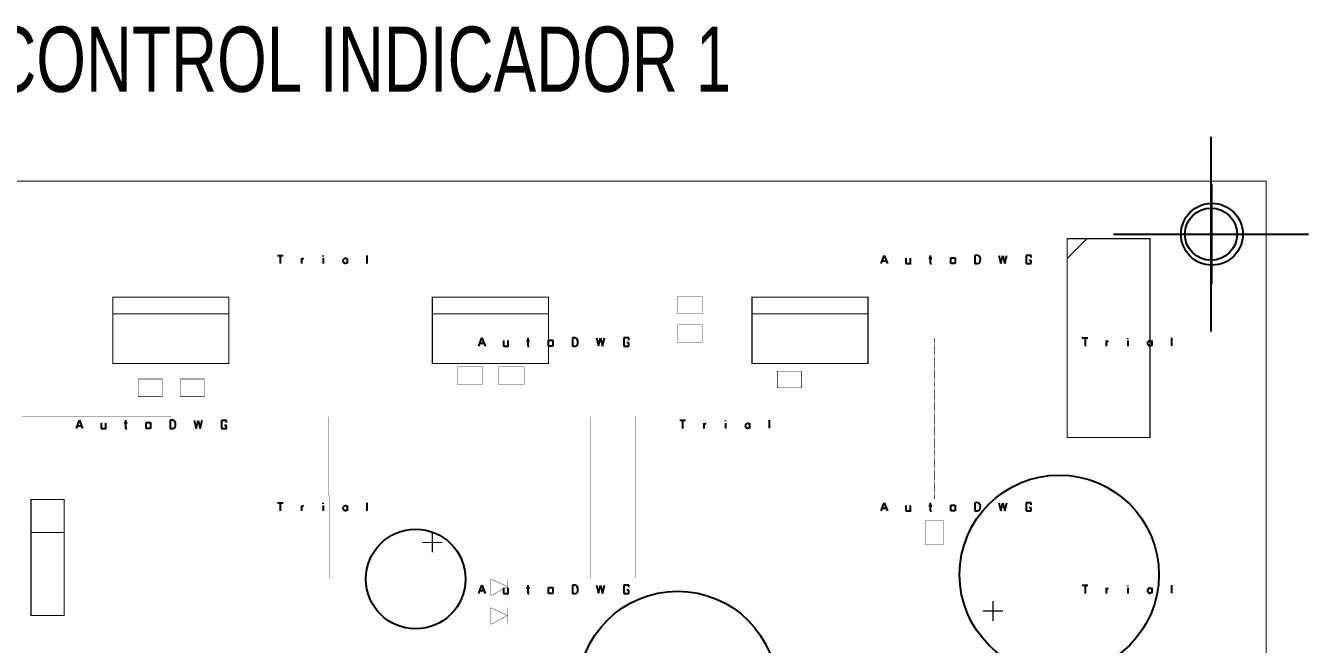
# Model space of a CAD drawing. Header units: millimetres. Extents: x 690 to 2444, y 537 to 1412.
# Drawn here: x 1299 to 1397.3, y 696 to 743.4 of the extents above; entities that cross this region are included whole.
import ezdxf

# ---------------------------------------------------------------- set-up
doc = ezdxf.new("R2010")
doc.units = ezdxf.units.MM
doc.linetypes.add('atContinuous2', pattern=[0])
doc.layers.add('at_Entity', color=7, linetype='Continuous')
doc.styles.add('Style1', font='arial.ttf', dxfattribs={"height": 0.2})

msp = doc.modelspace()

# ---------------------------------------------------------------- linework, layer by layer
at = {"color": 6}
for p, q in [((1389.807, 719.981), (1389.807, 734.897)), ((1382.349, 727.439), (1397.265, 727.439))]:
    msp.add_line(p, q, dxfattribs=at)
at = {"color": 28, "true_color": 0x0a0a0a}
for p, q in [((1364.532, 725.185), (1364.773, 725.818)), ((1364.621, 725.396), (1364.922, 725.396)), ((1364.773, 725.818), (1365.014, 725.185)), ((1366.428, 725.603), (1366.428, 725.185)), ((1366.759, 725.603), (1366.759, 725.122)), ((1368.2, 725.606), (1368.414, 725.606)), ((1368.292, 725.817), (1368.292, 725.185)), ((1369.887, 725.634), (1370.212, 725.634)), ((1369.887, 725.185), (1369.887, 725.634)), ((1370.212, 725.634), (1370.212, 725.185)), ((1371.725, 725.817), (1371.723, 725.185)), ((1371.932, 725.82), (1371.725, 725.817)), ((1372.026, 725.785), (1371.932, 725.82)), ((1372.024, 725.211), (1372.133, 725.357)), ((1372.137, 725.609), (1372.026, 725.785)), ((1372.133, 725.357), (1372.137, 725.609)), ((1373.563, 725.814), (1373.713, 725.194)), ((1373.713, 725.194), (1373.863, 725.811)), ((1373.863, 725.811), (1374.013, 725.186)), ((1374.013, 725.186), (1374.163, 725.814)), ((1376.031, 725.808), (1375.65, 725.808)), ((1375.65, 725.808), (1375.65, 725.185)), ((1376.031, 725.423), (1375.88, 725.423)), ((1376.027, 725.648), (1376.031, 725.808)), ((1376.027, 725.185), (1376.031, 725.423)), ((1366.428, 725.185), (1366.759, 725.185)), ((1368.292, 725.185), (1368.392, 725.185)), ((1370.212, 725.185), (1369.887, 725.185)), ((1371.723, 725.185), (1371.927, 725.185)), ((1371.927, 725.185), (1372.024, 725.211)), ((1375.65, 725.185), (1376.027, 725.185)), ((1333.706, 718.865), (1333.947, 719.497)), ((1333.947, 719.497), (1334.187, 718.865)), ((1337.466, 719.497), (1337.466, 718.865)), ((1340.899, 719.497), (1340.896, 718.865)), ((1341.105, 719.5), (1340.899, 719.497)), ((1341.2, 719.465), (1341.105, 719.5)), ((1341.31, 719.289), (1341.2, 719.465)), ((1342.737, 719.494), (1342.886, 718.873)), ((1342.886, 718.873), (1343.036, 719.49)), ((1343.036, 719.49), (1343.186, 718.866)), ((1343.186, 718.866), (1343.336, 719.494)), ((1345.205, 719.488), (1344.823, 719.488)), ((1344.823, 719.488), (1344.823, 718.865)), ((1345.201, 719.328), (1345.205, 719.488)), ((1333.794, 719.076), (1334.095, 719.076)), ((1335.601, 719.283), (1335.601, 718.865)), ((1335.601, 718.865), (1335.932, 718.865)), ((1335.932, 719.283), (1335.932, 718.802)), ((1337.374, 719.286), (1337.587, 719.286)), ((1337.466, 718.865), (1337.565, 718.865)), ((1339.06, 719.314), (1339.385, 719.314)), ((1339.06, 718.865), (1339.06, 719.314)), ((1339.385, 718.865), (1339.06, 718.865)), ((1339.385, 719.314), (1339.385, 718.865)), ((1340.896, 718.865), (1341.101, 718.865)), ((1341.101, 718.865), (1341.197, 718.891)), ((1341.197, 718.891), (1341.306, 719.037)), ((1341.306, 719.037), (1341.31, 719.289)), ((1344.823, 718.865), (1345.201, 718.865)), ((1345.205, 719.102), (1345.053, 719.102)), ((1345.201, 718.865), (1345.205, 719.102)), ((1302.879, 712.545), (1303.12, 713.177)), ((1302.967, 712.756), (1303.268, 712.756)), ((1303.12, 713.177), (1303.36, 712.545)), ((1304.775, 712.963), (1304.775, 712.545)), ((1304.775, 712.545), (1305.106, 712.545)), ((1305.106, 712.963), (1305.106, 712.482)), ((1306.547, 712.966), (1306.761, 712.966)), ((1306.639, 713.177), (1306.639, 712.545)), ((1306.639, 712.545), (1306.738, 712.545)), ((1308.233, 712.994), (1308.559, 712.994)), ((1308.233, 712.545), (1308.233, 712.994)), ((1308.559, 712.545), (1308.233, 712.545)), ((1308.559, 712.994), (1308.559, 712.545)), ((1310.072, 713.177), (1310.07, 712.545)), ((1310.07, 712.545), (1310.274, 712.545)), ((1310.279, 713.179), (1310.072, 713.177)), ((1310.274, 712.545), (1310.371, 712.571)), ((1310.373, 713.145), (1310.279, 713.179)), ((1310.371, 712.571), (1310.479, 712.717)), ((1310.483, 712.969), (1310.373, 713.145)), ((1310.479, 712.717), (1310.483, 712.969)), ((1311.91, 713.174), (1312.06, 712.553)), ((1312.06, 712.553), (1312.21, 713.17)), ((1312.21, 713.17), (1312.359, 712.546)), ((1312.359, 712.546), (1312.509, 713.174)), ((1314.378, 713.168), (1313.996, 713.168)), ((1313.996, 713.168), (1313.996, 712.545)), ((1313.996, 712.545), (1314.374, 712.545)), ((1314.378, 712.782), (1314.226, 712.782)), ((1314.374, 713.008), (1314.378, 713.168)), ((1314.374, 712.545), (1314.378, 712.782)), ((1364.532, 706.225), (1364.773, 706.857)), ((1364.773, 706.857), (1365.014, 706.225)), ((1366.428, 706.643), (1366.428, 706.225)), ((1366.759, 706.643), (1366.759, 706.162)), ((1368.2, 706.646), (1368.414, 706.646)), ((1368.292, 706.857), (1368.292, 706.225)), ((1369.887, 706.674), (1370.212, 706.674)), ((1369.887, 706.225), (1369.887, 706.674)), ((1370.212, 706.674), (1370.212, 706.225)), ((1371.725, 706.857), (1371.723, 706.225)), ((1371.932, 706.859), (1371.725, 706.857)), ((1372.026, 706.825), (1371.932, 706.859)), ((1372.137, 706.649), (1372.026, 706.825)), ((1372.133, 706.397), (1372.137, 706.649)), ((1373.563, 706.854), (1373.713, 706.233)), ((1373.713, 706.233), (1373.863, 706.85)), ((1373.863, 706.85), (1374.013, 706.226)), ((1374.013, 706.226), (1374.163, 706.854)), ((1376.031, 706.848), (1375.65, 706.848)), ((1375.65, 706.848), (1375.65, 706.225)), ((1376.027, 706.688), (1376.031, 706.848)), ((1364.621, 706.435), (1364.922, 706.435)), ((1366.428, 706.225), (1366.759, 706.225)), ((1368.292, 706.225), (1368.392, 706.225)), ((1370.212, 706.225), (1369.887, 706.225)), ((1371.723, 706.225), (1371.927, 706.225)), ((1371.927, 706.225), (1372.024, 706.251)), ((1372.024, 706.251), (1372.133, 706.397)), ((1375.65, 706.225), (1376.027, 706.225)), ((1376.031, 706.462), (1375.88, 706.462)), ((1376.027, 706.225), (1376.031, 706.462)), ((1333.706, 699.905), (1333.947, 700.537)), ((1333.794, 700.115), (1334.095, 700.115)), ((1333.947, 700.537), (1334.187, 699.905)), ((1335.601, 700.323), (1335.601, 699.905)), ((1335.601, 699.905), (1335.932, 699.905)), ((1335.932, 700.323), (1335.932, 699.842)), ((1337.374, 700.326), (1337.587, 700.326)), ((1337.466, 700.537), (1337.466, 699.905)), ((1337.466, 699.905), (1337.565, 699.905)), ((1339.06, 700.354), (1339.385, 700.354)), ((1339.06, 699.905), (1339.06, 700.354)), ((1339.385, 699.905), (1339.06, 699.905)), ((1339.385, 700.354), (1339.385, 699.905)), ((1340.899, 700.537), (1340.896, 699.905)), ((1340.896, 699.905), (1341.101, 699.905)), ((1341.105, 700.539), (1340.899, 700.537)), ((1341.101, 699.905), (1341.197, 699.931)), ((1341.2, 700.505), (1341.105, 700.539)), ((1341.197, 699.931), (1341.306, 700.077)), ((1341.31, 700.328), (1341.2, 700.505)), ((1341.306, 700.077), (1341.31, 700.328)), ((1342.737, 700.534), (1342.886, 699.913)), ((1342.886, 699.913), (1343.036, 700.53)), ((1343.036, 700.53), (1343.186, 699.906)), ((1343.186, 699.906), (1343.336, 700.534)), ((1345.205, 700.528), (1344.823, 700.528)), ((1344.823, 700.528), (1344.823, 699.905)), ((1344.823, 699.905), (1345.201, 699.905)), ((1345.205, 700.142), (1345.053, 700.142)), ((1345.201, 700.368), (1345.205, 700.528)), ((1345.201, 699.905), (1345.205, 700.142))]:
    msp.add_line(p, q, dxfattribs=at)
at = {"color": 2}
msp.add_circle((1389.807, 727.439), 2, dxfattribs=at)
at = {"layer": 'at_Entity', "color": 28, "true_color": 0x0d0d0d}
for p, q in [((1318.295, 725.817), (1318.713, 725.817)), ((1318.503, 725.817), (1318.503, 725.185)), ((1320.126, 725.602), (1320.126, 725.185)), ((1320.131, 725.462), (1320.309, 725.595)), ((1321.783, 725.605), (1321.783, 725.185)), ((1321.785, 725.738), (1321.785, 725.794)), ((1323.446, 725.602), (1323.257, 725.413)), ((1323.257, 725.413), (1323.441, 725.185)), ((1323.441, 725.185), (1323.621, 725.276)), ((1323.621, 725.514), (1323.446, 725.602)), ((1323.619, 725.605), (1323.619, 725.189)), ((1325.126, 725.815), (1325.123, 725.198)), ((1379.948, 719.497), (1380.366, 719.497)), ((1380.156, 719.497), (1380.156, 718.865)), ((1383.439, 719.418), (1383.439, 719.474)), ((1386.779, 719.495), (1386.777, 718.878)), ((1381.78, 719.282), (1381.78, 718.865)), ((1381.785, 719.142), (1381.962, 719.275)), ((1383.436, 719.285), (1383.436, 718.865)), ((1385.1, 719.282), (1384.91, 719.093)), ((1384.91, 719.093), (1385.095, 718.865)), ((1385.095, 718.865), (1385.275, 718.955)), ((1385.275, 719.194), (1385.1, 719.282)), ((1385.272, 719.285), (1385.272, 718.869)), ((1349.122, 713.177), (1349.54, 713.177)), ((1349.329, 713.177), (1349.329, 712.545)), ((1350.953, 712.962), (1350.953, 712.545)), ((1350.958, 712.822), (1351.135, 712.955)), ((1352.609, 712.965), (1352.609, 712.545)), ((1352.612, 713.098), (1352.612, 713.154)), ((1354.273, 712.962), (1354.084, 712.773)), ((1354.084, 712.773), (1354.268, 712.545)), ((1354.268, 712.545), (1354.448, 712.635)), ((1354.448, 712.874), (1354.273, 712.962)), ((1354.446, 712.965), (1354.446, 712.549)), ((1355.952, 713.175), (1355.95, 712.558)), ((1318.295, 706.857), (1318.713, 706.857)), ((1318.503, 706.857), (1318.503, 706.225)), ((1320.126, 706.642), (1320.126, 706.225)), ((1320.131, 706.502), (1320.309, 706.635)), ((1321.783, 706.645), (1321.783, 706.225)), ((1321.785, 706.778), (1321.785, 706.834)), ((1323.446, 706.642), (1323.257, 706.453)), ((1323.621, 706.553), (1323.446, 706.642)), ((1323.619, 706.645), (1323.619, 706.229)), ((1325.126, 706.855), (1325.123, 706.238)), ((1323.257, 706.453), (1323.441, 706.225)), ((1323.441, 706.225), (1323.621, 706.315)), ((1379.948, 700.537), (1380.366, 700.537)), ((1380.156, 700.537), (1380.156, 699.905)), ((1381.78, 700.322), (1381.78, 699.905)), ((1381.785, 700.182), (1381.962, 700.315)), ((1383.436, 700.324), (1383.436, 699.905)), ((1383.439, 700.457), (1383.439, 700.514)), ((1385.1, 700.322), (1384.91, 700.133)), ((1384.91, 700.133), (1385.095, 699.905)), ((1385.095, 699.905), (1385.275, 699.995)), ((1385.275, 700.233), (1385.1, 700.322)), ((1385.272, 700.324), (1385.272, 699.909)), ((1386.779, 700.535), (1386.777, 699.918))]:
    msp.add_line(p, q, dxfattribs=at)
at = {"layer": 'at_Entity', "color": 0}
for points in [[(1394.03, 731.506, 0.0897, 0.0897, 0), (1241.195, 731.506, 0.0897, 0.0897, 0), (1241.195, 605.103, 0.0897, 0.0897, 0), (1394.03, 605.103, 0.0897, 0.0897, 0), (1394.03, 731.506, 0.0897, 0.0897, 0)], [(1389.879, 723.627, 0.12, 0.12, 0), (1389.879, 731.251, 0.12, 0.12, 0)], [(1386.067, 727.439, 0.12, 0.12, 0), (1393.691, 727.439, 0.12, 0.12, 0)], [(1385.135, 727.1, 0.0897, 0.0897, 0), (1378.781, 727.1, 0.0897, 0.0897, 0), (1378.781, 711.851, 0.0897, 0.0897, 0), (1385.135, 711.851, 0.0897, 0.0897, 0), (1385.135, 727.1, 0.0897, 0.0897, 0)], [(1378.781, 725.575, 0.0897, 0.0897, 0), (1380.306, 727.1, 0.0897, 0.0897, 0)], [(1314.563, 722.61, 0.0897, 0.0897, 0), (1305.667, 722.61, 0.0897, 0.0897, 0), (1305.667, 717.527, 0.0897, 0.0897, 0), (1314.563, 717.527, 0.0897, 0.0897, 0), (1314.563, 722.61, 0.0897, 0.0897, 0)], [(1339.047, 722.61, 0.0897, 0.0897, 0), (1330.151, 722.61, 0.0897, 0.0897, 0), (1330.151, 717.527, 0.0897, 0.0897, 0), (1339.047, 717.527, 0.0897, 0.0897, 0), (1339.047, 722.61, 0.0897, 0.0897, 0)], [(1350.823, 722.695, 0.0299, 0.0299, 0), (1348.959, 722.695, 0.0299, 0.0299, 0), (1348.959, 721.339, 0.0299, 0.0299, 0), (1350.823, 721.339, 0.0299, 0.0299, 0), (1350.823, 722.695, 0.0299, 0.0299, 0)], [(1363.531, 722.61, 0.0897, 0.0897, 0), (1354.635, 722.61, 0.0897, 0.0897, 0), (1354.635, 717.527, 0.0897, 0.0897, 0), (1363.531, 717.527, 0.0897, 0.0897, 0), (1363.531, 722.61, 0.0897, 0.0897, 0)], [(1314.563, 721.339, 0.0897, 0.0897, 0), (1305.667, 721.339, 0.0897, 0.0897, 0)], [(1339.047, 721.339, 0.0897, 0.0897, 0), (1330.151, 721.339, 0.0897, 0.0897, 0)], [(1363.531, 721.339, 0.0897, 0.0897, 0), (1354.635, 721.339, 0.0897, 0.0897, 0)], [(1350.823, 720.492, 0.0299, 0.0299, 0), (1348.959, 720.492, 0.0299, 0.0299, 0), (1348.959, 719.136, 0.0299, 0.0299, 0), (1350.823, 719.136, 0.0299, 0.0299, 0), (1350.823, 720.492, 0.0299, 0.0299, 0)], [(1368.614, 719.136, 0.0339, 0.0339, 0), (1368.614, 719.475, 0.0339, 0.0339, 0)], [(1368.614, 718.543, 0.0339, 0.0339, 0), (1368.614, 718.882, 0.0339, 0.0339, 0)], [(1368.614, 718.205, 0.0339, 0.0339, 0), (1368.614, 718.543, 0.0339, 0.0339, 0)], [(1368.614, 718.882, 0.0254, 0.0254, 0), (1368.614, 719.136, 0.0254, 0.0254, 0)], [(1368.614, 717.612, 0.0339, 0.0339, 0), (1368.614, 717.95, 0.0339, 0.0339, 0)], [(1368.614, 717.273, 0.0339, 0.0339, 0), (1368.614, 717.612, 0.0339, 0.0339, 0)], [(1368.614, 717.95, 0.0254, 0.0254, 0), (1368.614, 718.205, 0.0254, 0.0254, 0)], [(1333.964, 717.273, 0.0299, 0.0299, 0), (1332.1, 717.273, 0.0299, 0.0299, 0), (1332.1, 715.917, 0.0299, 0.0299, 0), (1333.964, 715.917, 0.0299, 0.0299, 0), (1333.964, 717.273, 0.0299, 0.0299, 0)], [(1337.183, 717.273, 0.0299, 0.0299, 0), (1335.235, 717.273, 0.0299, 0.0299, 0), (1335.235, 715.917, 0.0299, 0.0299, 0), (1337.183, 715.917, 0.0299, 0.0299, 0), (1337.183, 717.273, 0.0299, 0.0299, 0)], [(1358.448, 716.934, 0.0299, 0.0299, 0), (1356.584, 716.934, 0.0299, 0.0299, 0), (1356.584, 715.663, 0.0299, 0.0299, 0), (1358.448, 715.663, 0.0299, 0.0299, 0), (1358.448, 716.934, 0.0299, 0.0299, 0)], [(1368.614, 716.68, 0.0339, 0.0339, 0), (1368.614, 717.018, 0.0339, 0.0339, 0)], [(1368.614, 716.341, 0.0339, 0.0339, 0), (1368.614, 716.68, 0.0339, 0.0339, 0)], [(1368.614, 717.018, 0.0254, 0.0254, 0), (1368.614, 717.273, 0.0254, 0.0254, 0)], [(1309.48, 716.341, 0.0299, 0.0299, 0), (1307.616, 716.341, 0.0299, 0.0299, 0), (1307.616, 714.985, 0.0299, 0.0299, 0), (1309.48, 714.985, 0.0299, 0.0299, 0), (1309.48, 716.341, 0.0299, 0.0299, 0)], [(1312.699, 716.341, 0.0299, 0.0299, 0), (1310.835, 716.341, 0.0299, 0.0299, 0), (1310.835, 714.985, 0.0299, 0.0299, 0), (1312.699, 714.985, 0.0299, 0.0299, 0), (1312.699, 716.341, 0.0299, 0.0299, 0)], [(1368.614, 715.748, 0.0339, 0.0339, 0), (1368.614, 716.087, 0.0339, 0.0339, 0)], [(1368.614, 715.155, 0.0339, 0.0339, 0), (1368.614, 715.494, 0.0339, 0.0339, 0)], [(1368.614, 716.087, 0.0254, 0.0254, 0), (1368.614, 716.341, 0.0254, 0.0254, 0)], [(1368.614, 715.494, 0.0254, 0.0254, 0), (1368.614, 715.748, 0.0254, 0.0254, 0)], [(1368.614, 714.816, 0.0339, 0.0339, 0), (1368.614, 715.155, 0.0339, 0.0339, 0)], [(1368.614, 714.223, 0.0339, 0.0339, 0), (1368.614, 714.562, 0.0339, 0.0339, 0)], [(1368.614, 714.562, 0.0254, 0.0254, 0), (1368.614, 714.816, 0.0254, 0.0254, 0)], [(1299.059, 713.46, 0.0339, 0.0339, 0), (1298.72, 713.46, 0.0339, 0.0339, 0)], [(1299.313, 713.46, 0.0254, 0.0254, 0), (1299.059, 713.46, 0.0254, 0.0254, 0)], [(1299.652, 713.46, 0.0339, 0.0339, 0), (1299.313, 713.46, 0.0339, 0.0339, 0)], [(1299.991, 713.46, 0.0339, 0.0339, 0), (1299.652, 713.46, 0.0339, 0.0339, 0)], [(1300.245, 713.46, 0.0254, 0.0254, 0), (1299.991, 713.46, 0.0254, 0.0254, 0)], [(1300.584, 713.46, 0.0339, 0.0339, 0), (1300.245, 713.46, 0.0339, 0.0339, 0)], [(1300.923, 713.46, 0.0339, 0.0339, 0), (1300.584, 713.46, 0.0339, 0.0339, 0)], [(1301.177, 713.46, 0.0254, 0.0254, 0), (1300.923, 713.46, 0.0254, 0.0254, 0)], [(1301.516, 713.46, 0.0339, 0.0339, 0), (1301.177, 713.46, 0.0339, 0.0339, 0)], [(1301.77, 713.46, 0.0254, 0.0254, 0), (1301.516, 713.46, 0.0254, 0.0254, 0)], [(1302.109, 713.46, 0.0339, 0.0339, 0), (1301.77, 713.46, 0.0339, 0.0339, 0)], [(1302.448, 713.46, 0.0339, 0.0339, 0), (1302.109, 713.46, 0.0339, 0.0339, 0)], [(1302.702, 713.46, 0.0254, 0.0254, 0), (1302.448, 713.46, 0.0254, 0.0254, 0)], [(1303.041, 713.46, 0.0339, 0.0339, 0), (1302.702, 713.46, 0.0339, 0.0339, 0)], [(1303.38, 713.46, 0.0339, 0.0339, 0), (1303.041, 713.46, 0.0339, 0.0339, 0)], [(1303.634, 713.46, 0.0254, 0.0254, 0), (1303.38, 713.46, 0.0254, 0.0254, 0)], [(1303.973, 713.46, 0.0339, 0.0339, 0), (1303.634, 713.46, 0.0339, 0.0339, 0)], [(1304.312, 713.46, 0.0339, 0.0339, 0), (1303.973, 713.46, 0.0339, 0.0339, 0)], [(1304.566, 713.46, 0.0254, 0.0254, 0), (1304.312, 713.46, 0.0254, 0.0254, 0)], [(1304.905, 713.46, 0.0339, 0.0339, 0), (1304.566, 713.46, 0.0339, 0.0339, 0)], [(1305.244, 713.46, 0.0339, 0.0339, 0), (1304.905, 713.46, 0.0339, 0.0339, 0)], [(1305.498, 713.46, 0.0254, 0.0254, 0), (1305.244, 713.46, 0.0254, 0.0254, 0)], [(1305.837, 713.46, 0.0339, 0.0339, 0), (1305.498, 713.46, 0.0339, 0.0339, 0)], [(1306.176, 713.46, 0.0339, 0.0339, 0), (1305.837, 713.46, 0.0339, 0.0339, 0)], [(1306.43, 713.46, 0.0254, 0.0254, 0), (1306.176, 713.46, 0.0254, 0.0254, 0)], [(1306.769, 713.46, 0.0339, 0.0339, 0), (1306.43, 713.46, 0.0339, 0.0339, 0)], [(1307.023, 713.46, 0.0254, 0.0254, 0), (1306.769, 713.46, 0.0254, 0.0254, 0)], [(1307.362, 713.46, 0.0339, 0.0339, 0), (1307.023, 713.46, 0.0339, 0.0339, 0)], [(1307.701, 713.46, 0.0339, 0.0339, 0), (1307.362, 713.46, 0.0339, 0.0339, 0)], [(1307.955, 713.46, 0.0254, 0.0254, 0), (1307.701, 713.46, 0.0254, 0.0254, 0)], [(1308.294, 713.46, 0.0339, 0.0339, 0), (1307.955, 713.46, 0.0339, 0.0339, 0)], [(1308.633, 713.46, 0.0339, 0.0339, 0), (1308.294, 713.46, 0.0339, 0.0339, 0)], [(1308.887, 713.46, 0.0254, 0.0254, 0), (1308.633, 713.46, 0.0254, 0.0254, 0)], [(1309.226, 713.46, 0.0339, 0.0339, 0), (1308.887, 713.46, 0.0339, 0.0339, 0)], [(1309.564, 713.46, 0.0339, 0.0339, 0), (1309.226, 713.46, 0.0339, 0.0339, 0)], [(1309.819, 713.46, 0.0254, 0.0254, 0), (1309.564, 713.46, 0.0254, 0.0254, 0)], [(1310.157, 713.46, 0.0339, 0.0339, 0), (1309.819, 713.46, 0.0339, 0.0339, 0)], [(1322.188, 713.121, 0.0339, 0.0339, 0), (1322.188, 713.46, 0.0339, 0.0339, 0)], [(1342.266, 713.121, 0.0339, 0.0339, 0), (1342.266, 713.46, 0.0339, 0.0339, 0)], [(1345.74, 713.121, 0.0339, 0.0339, 0), (1345.74, 713.46, 0.0339, 0.0339, 0)], [(1368.614, 713.884, 0.0339, 0.0339, 0), (1368.614, 714.223, 0.0339, 0.0339, 0)], [(1368.614, 713.291, 0.0339, 0.0339, 0), (1368.614, 713.63, 0.0339, 0.0339, 0)], [(1368.614, 713.63, 0.0254, 0.0254, 0), (1368.614, 713.884, 0.0254, 0.0254, 0)], [(1322.188, 712.528, 0.0339, 0.0339, 0), (1322.188, 712.867, 0.0339, 0.0339, 0)], [(1322.188, 712.189, 0.0339, 0.0339, 0), (1322.188, 712.528, 0.0339, 0.0339, 0)], [(1322.188, 712.867, 0.0254, 0.0254, 0), (1322.188, 713.121, 0.0254, 0.0254, 0)], [(1342.266, 712.528, 0.0339, 0.0339, 0), (1342.266, 712.867, 0.0339, 0.0339, 0)], [(1342.266, 712.189, 0.0339, 0.0339, 0), (1342.266, 712.528, 0.0339, 0.0339, 0)], [(1342.266, 712.867, 0.0254, 0.0254, 0), (1342.266, 713.121, 0.0254, 0.0254, 0)], [(1345.74, 712.528, 0.0339, 0.0339, 0), (1345.74, 712.867, 0.0339, 0.0339, 0)], [(1345.74, 712.189, 0.0339, 0.0339, 0), (1345.74, 712.528, 0.0339, 0.0339, 0)], [(1345.74, 712.867, 0.0254, 0.0254, 0), (1345.74, 713.121, 0.0254, 0.0254, 0)], [(1368.614, 712.952, 0.0339, 0.0339, 0), (1368.614, 713.291, 0.0339, 0.0339, 0)], [(1368.614, 712.359, 0.0339, 0.0339, 0), (1368.614, 712.698, 0.0339, 0.0339, 0)], [(1368.614, 712.698, 0.0254, 0.0254, 0), (1368.614, 712.952, 0.0254, 0.0254, 0)], [(1322.188, 711.596, 0.0339, 0.0339, 0), (1322.188, 711.935, 0.0339, 0.0339, 0)], [(1322.188, 711.258, 0.0339, 0.0339, 0), (1322.188, 711.596, 0.0339, 0.0339, 0)], [(1322.188, 711.935, 0.0254, 0.0254, 0), (1322.188, 712.189, 0.0254, 0.0254, 0)], [(1342.266, 711.596, 0.0339, 0.0339, 0), (1342.266, 711.935, 0.0339, 0.0339, 0)], [(1342.266, 711.258, 0.0339, 0.0339, 0), (1342.266, 711.596, 0.0339, 0.0339, 0)], [(1342.266, 711.935, 0.0254, 0.0254, 0), (1342.266, 712.189, 0.0254, 0.0254, 0)], [(1345.74, 711.596, 0.0339, 0.0339, 0), (1345.74, 711.935, 0.0339, 0.0339, 0)], [(1345.74, 711.258, 0.0339, 0.0339, 0), (1345.74, 711.596, 0.0339, 0.0339, 0)], [(1345.74, 711.935, 0.0254, 0.0254, 0), (1345.74, 712.189, 0.0254, 0.0254, 0)], [(1368.614, 712.02, 0.0339, 0.0339, 0), (1368.614, 712.359, 0.0339, 0.0339, 0)], [(1368.614, 711.427, 0.0339, 0.0339, 0), (1368.614, 711.766, 0.0339, 0.0339, 0)], [(1368.614, 711.766, 0.0254, 0.0254, 0), (1368.614, 712.02, 0.0254, 0.0254, 0)], [(1322.188, 710.664, 0.0339, 0.0339, 0), (1322.188, 711.003, 0.0339, 0.0339, 0)], [(1322.188, 711.003, 0.0254, 0.0254, 0), (1322.188, 711.258, 0.0254, 0.0254, 0)], [(1322.188, 710.41, 0.0254, 0.0254, 0), (1322.188, 710.664, 0.0254, 0.0254, 0)], [(1342.266, 710.664, 0.0339, 0.0339, 0), (1342.266, 711.003, 0.0339, 0.0339, 0)], [(1342.266, 711.003, 0.0254, 0.0254, 0), (1342.266, 711.258, 0.0254, 0.0254, 0)], [(1342.266, 710.41, 0.0254, 0.0254, 0), (1342.266, 710.664, 0.0254, 0.0254, 0)], [(1345.74, 710.664, 0.0339, 0.0339, 0), (1345.74, 711.003, 0.0339, 0.0339, 0)], [(1345.74, 711.003, 0.0254, 0.0254, 0), (1345.74, 711.258, 0.0254, 0.0254, 0)], [(1345.74, 710.41, 0.0254, 0.0254, 0), (1345.74, 710.664, 0.0254, 0.0254, 0)], [(1368.614, 711.088, 0.0339, 0.0339, 0), (1368.614, 711.427, 0.0339, 0.0339, 0)], [(1368.614, 710.495, 0.0339, 0.0339, 0), (1368.614, 710.834, 0.0339, 0.0339, 0)], [(1368.614, 710.834, 0.0254, 0.0254, 0), (1368.614, 711.088, 0.0254, 0.0254, 0)], [(1368.614, 710.241, 0.0254, 0.0254, 0), (1368.614, 710.495, 0.0254, 0.0254, 0)], [(1322.188, 710.071, 0.0339, 0.0339, 0), (1322.188, 710.41, 0.0339, 0.0339, 0)], [(1322.188, 709.733, 0.0339, 0.0339, 0), (1322.188, 710.071, 0.0339, 0.0339, 0)], [(1322.188, 709.478, 0.0254, 0.0254, 0), (1322.188, 709.733, 0.0254, 0.0254, 0)], [(1342.266, 710.071, 0.0339, 0.0339, 0), (1342.266, 710.41, 0.0339, 0.0339, 0)], [(1342.266, 709.733, 0.0339, 0.0339, 0), (1342.266, 710.071, 0.0339, 0.0339, 0)], [(1342.266, 709.478, 0.0254, 0.0254, 0), (1342.266, 709.733, 0.0254, 0.0254, 0)], [(1345.74, 710.071, 0.0339, 0.0339, 0), (1345.74, 710.41, 0.0339, 0.0339, 0)], [(1345.74, 709.733, 0.0339, 0.0339, 0), (1345.74, 710.071, 0.0339, 0.0339, 0)], [(1345.74, 709.478, 0.0254, 0.0254, 0), (1345.74, 709.733, 0.0254, 0.0254, 0)], [(1368.614, 709.902, 0.0339, 0.0339, 0), (1368.614, 710.241, 0.0339, 0.0339, 0)], [(1368.614, 709.563, 0.0339, 0.0339, 0), (1368.614, 709.902, 0.0339, 0.0339, 0)], [(1368.614, 709.309, 0.0254, 0.0254, 0), (1368.614, 709.563, 0.0254, 0.0254, 0)], [(1322.188, 709.14, 0.0339, 0.0339, 0), (1322.188, 709.478, 0.0339, 0.0339, 0)], [(1322.188, 708.801, 0.0339, 0.0339, 0), (1322.188, 709.14, 0.0339, 0.0339, 0)], [(1322.188, 708.208, 0.0339, 0.0339, 0), (1322.188, 708.546, 0.0339, 0.0339, 0)], [(1322.188, 708.546, 0.0254, 0.0254, 0), (1322.188, 708.801, 0.0254, 0.0254, 0)], [(1342.266, 709.14, 0.0339, 0.0339, 0), (1342.266, 709.478, 0.0339, 0.0339, 0)], [(1342.266, 708.801, 0.0339, 0.0339, 0), (1342.266, 709.14, 0.0339, 0.0339, 0)], [(1342.266, 708.208, 0.0339, 0.0339, 0), (1342.266, 708.546, 0.0339, 0.0339, 0)], [(1342.266, 708.546, 0.0254, 0.0254, 0), (1342.266, 708.801, 0.0254, 0.0254, 0)], [(1345.74, 709.14, 0.0339, 0.0339, 0), (1345.74, 709.478, 0.0339, 0.0339, 0)], [(1345.74, 708.801, 0.0339, 0.0339, 0), (1345.74, 709.14, 0.0339, 0.0339, 0)], [(1345.74, 708.208, 0.0339, 0.0339, 0), (1345.74, 708.546, 0.0339, 0.0339, 0)], [(1345.74, 708.546, 0.0254, 0.0254, 0), (1345.74, 708.801, 0.0254, 0.0254, 0)], [(1368.614, 708.97, 0.0339, 0.0339, 0), (1368.614, 709.309, 0.0339, 0.0339, 0)], [(1368.614, 708.631, 0.0339, 0.0339, 0), (1368.614, 708.97, 0.0339, 0.0339, 0)], [(1368.614, 708.377, 0.0254, 0.0254, 0), (1368.614, 708.631, 0.0254, 0.0254, 0)], [(1322.272, 707.276, 0.0349, 0.0349, 0), (1322.188, 707.615, 0.0349, 0.0349, 0)], [(1322.188, 707.869, 0.0339, 0.0339, 0), (1322.188, 708.208, 0.0339, 0.0339, 0)], [(1322.188, 707.615, 0.0254, 0.0254, 0), (1322.188, 707.869, 0.0254, 0.0254, 0)], [(1342.266, 707.869, 0.0339, 0.0339, 0), (1342.266, 708.208, 0.0339, 0.0339, 0)], [(1342.266, 707.276, 0.0339, 0.0339, 0), (1342.266, 707.615, 0.0339, 0.0339, 0)], [(1342.266, 707.615, 0.0254, 0.0254, 0), (1342.266, 707.869, 0.0254, 0.0254, 0)], [(1345.74, 707.869, 0.0339, 0.0339, 0), (1345.74, 708.208, 0.0339, 0.0339, 0)], [(1345.74, 707.276, 0.0339, 0.0339, 0), (1345.74, 707.615, 0.0339, 0.0339, 0)], [(1345.74, 707.615, 0.0254, 0.0254, 0), (1345.74, 707.869, 0.0254, 0.0254, 0)], [(1368.614, 708.038, 0.0339, 0.0339, 0), (1368.614, 708.377, 0.0339, 0.0339, 0)], [(1368.614, 707.699, 0.0339, 0.0339, 0), (1368.614, 708.038, 0.0339, 0.0339, 0)], [(1368.614, 707.445, 0.0254, 0.0254, 0), (1368.614, 707.699, 0.0254, 0.0254, 0)], [(1301.94, 707.106, 0.0897, 0.0897, 0), (1299.398, 707.106, 0.0897, 0.0897, 0), (1299.398, 698.211, 0.0897, 0.0897, 0), (1301.94, 698.211, 0.0897, 0.0897, 0), (1301.94, 707.106, 0.0897, 0.0897, 0)], [(1322.272, 706.937, 0.0339, 0.0339, 0), (1322.272, 707.276, 0.0339, 0.0339, 0)], [(1322.272, 706.344, 0.0339, 0.0339, 0), (1322.272, 706.683, 0.0339, 0.0339, 0)], [(1322.272, 706.683, 0.0254, 0.0254, 0), (1322.272, 706.937, 0.0254, 0.0254, 0)], [(1342.266, 706.937, 0.0339, 0.0339, 0), (1342.266, 707.276, 0.0339, 0.0339, 0)], [(1342.266, 706.344, 0.0339, 0.0339, 0), (1342.266, 706.683, 0.0339, 0.0339, 0)], [(1342.266, 706.683, 0.0254, 0.0254, 0), (1342.266, 706.937, 0.0254, 0.0254, 0)], [(1345.74, 706.937, 0.0339, 0.0339, 0), (1345.74, 707.276, 0.0339, 0.0339, 0)], [(1345.74, 706.344, 0.0339, 0.0339, 0), (1345.74, 706.683, 0.0339, 0.0339, 0)], [(1345.74, 706.683, 0.0254, 0.0254, 0), (1345.74, 706.937, 0.0254, 0.0254, 0)], [(1368.614, 707.106, 0.0339, 0.0339, 0), (1368.614, 707.445, 0.0339, 0.0339, 0)], [(1322.272, 706.005, 0.0339, 0.0339, 0), (1322.272, 706.344, 0.0339, 0.0339, 0)], [(1322.272, 705.412, 0.0339, 0.0339, 0), (1322.272, 705.751, 0.0339, 0.0339, 0)], [(1322.272, 705.751, 0.0254, 0.0254, 0), (1322.272, 706.005, 0.0254, 0.0254, 0)], [(1342.266, 706.005, 0.0339, 0.0339, 0), (1342.266, 706.344, 0.0339, 0.0339, 0)], [(1342.266, 705.412, 0.0339, 0.0339, 0), (1342.266, 705.751, 0.0339, 0.0339, 0)], [(1342.266, 705.751, 0.0254, 0.0254, 0), (1342.266, 706.005, 0.0254, 0.0254, 0)], [(1345.74, 706.005, 0.0339, 0.0339, 0), (1345.74, 706.344, 0.0339, 0.0339, 0)], [(1345.74, 705.412, 0.0339, 0.0339, 0), (1345.74, 705.751, 0.0339, 0.0339, 0)], [(1345.74, 705.751, 0.0254, 0.0254, 0), (1345.74, 706.005, 0.0254, 0.0254, 0)], [(1301.94, 704.565, 0.0897, 0.0897, 0), (1299.398, 704.565, 0.0897, 0.0897, 0)], [(1322.272, 705.073, 0.0339, 0.0339, 0), (1322.272, 705.412, 0.0339, 0.0339, 0)], [(1322.272, 704.48, 0.0339, 0.0339, 0), (1322.272, 704.819, 0.0339, 0.0339, 0)], [(1322.272, 704.819, 0.0254, 0.0254, 0), (1322.272, 705.073, 0.0254, 0.0254, 0)], [(1330.151, 704.565, 0.0897, 0.0897, 0), (1330.151, 703.04, 0.0897, 0.0897, 0)], [(1342.266, 705.073, 0.0339, 0.0339, 0), (1342.266, 705.412, 0.0339, 0.0339, 0)], [(1342.266, 704.48, 0.0339, 0.0339, 0), (1342.266, 704.819, 0.0339, 0.0339, 0)], [(1342.266, 704.819, 0.0254, 0.0254, 0), (1342.266, 705.073, 0.0254, 0.0254, 0)], [(1345.74, 705.073, 0.0339, 0.0339, 0), (1345.74, 705.412, 0.0339, 0.0339, 0)], [(1345.74, 704.48, 0.0339, 0.0339, 0), (1345.74, 704.819, 0.0339, 0.0339, 0)], [(1345.74, 704.819, 0.0254, 0.0254, 0), (1345.74, 705.073, 0.0254, 0.0254, 0)], [(1369.292, 705.497, 0.0299, 0.0299, 0), (1367.937, 705.497, 0.0299, 0.0299, 0), (1367.937, 703.633, 0.0299, 0.0299, 0), (1369.292, 703.633, 0.0299, 0.0299, 0), (1369.292, 705.497, 0.0299, 0.0299, 0)], [(1322.272, 704.141, 0.0339, 0.0339, 0), (1322.272, 704.48, 0.0339, 0.0339, 0)], [(1322.272, 703.548, 0.0339, 0.0339, 0), (1322.272, 703.887, 0.0339, 0.0339, 0)], [(1322.272, 703.887, 0.0254, 0.0254, 0), (1322.272, 704.141, 0.0254, 0.0254, 0)], [(1329.389, 703.802, 0.0897, 0.0897, 0), (1330.914, 703.802, 0.0897, 0.0897, 0)], [(1342.266, 704.141, 0.0339, 0.0339, 0), (1342.266, 704.48, 0.0339, 0.0339, 0)], [(1342.266, 703.548, 0.0339, 0.0339, 0), (1342.266, 703.887, 0.0339, 0.0339, 0)], [(1342.266, 703.887, 0.0254, 0.0254, 0), (1342.266, 704.141, 0.0254, 0.0254, 0)], [(1345.74, 704.141, 0.0339, 0.0339, 0), (1345.74, 704.48, 0.0339, 0.0339, 0)], [(1345.74, 703.548, 0.0339, 0.0339, 0), (1345.74, 703.887, 0.0339, 0.0339, 0)], [(1345.74, 703.887, 0.0254, 0.0254, 0), (1345.74, 704.141, 0.0254, 0.0254, 0)], [(1322.272, 702.955, 0.0339, 0.0339, 0), (1322.272, 703.294, 0.0339, 0.0339, 0)], [(1322.272, 702.616, 0.0339, 0.0339, 0), (1322.272, 702.955, 0.0339, 0.0339, 0)], [(1322.272, 703.294, 0.0254, 0.0254, 0), (1322.272, 703.548, 0.0254, 0.0254, 0)], [(1342.266, 702.955, 0.0339, 0.0339, 0), (1342.266, 703.294, 0.0339, 0.0339, 0)], [(1342.266, 702.616, 0.0339, 0.0339, 0), (1342.266, 702.955, 0.0339, 0.0339, 0)], [(1342.266, 703.294, 0.0254, 0.0254, 0), (1342.266, 703.548, 0.0254, 0.0254, 0)], [(1345.74, 702.955, 0.0339, 0.0339, 0), (1345.74, 703.294, 0.0339, 0.0339, 0)], [(1345.74, 702.616, 0.0339, 0.0339, 0), (1345.74, 702.955, 0.0339, 0.0339, 0)], [(1345.74, 703.294, 0.0254, 0.0254, 0), (1345.74, 703.548, 0.0254, 0.0254, 0)], [(1322.272, 702.023, 0.0339, 0.0339, 0), (1322.272, 702.362, 0.0339, 0.0339, 0)], [(1322.272, 701.684, 0.0339, 0.0339, 0), (1322.272, 702.023, 0.0339, 0.0339, 0)], [(1322.272, 702.362, 0.0254, 0.0254, 0), (1322.272, 702.616, 0.0254, 0.0254, 0)], [(1322.272, 701.43, 0.0254, 0.0254, 0), (1322.272, 701.684, 0.0254, 0.0254, 0)], [(1342.266, 702.023, 0.0339, 0.0339, 0), (1342.266, 702.362, 0.0339, 0.0339, 0)], [(1342.266, 701.684, 0.0339, 0.0339, 0), (1342.266, 702.023, 0.0339, 0.0339, 0)], [(1342.266, 702.362, 0.0254, 0.0254, 0), (1342.266, 702.616, 0.0254, 0.0254, 0)], [(1342.266, 701.43, 0.0254, 0.0254, 0), (1342.266, 701.684, 0.0254, 0.0254, 0)], [(1345.74, 702.023, 0.0339, 0.0339, 0), (1345.74, 702.362, 0.0339, 0.0339, 0)], [(1345.74, 701.684, 0.0339, 0.0339, 0), (1345.74, 702.023, 0.0339, 0.0339, 0)], [(1345.74, 702.362, 0.0254, 0.0254, 0), (1345.74, 702.616, 0.0254, 0.0254, 0)], [(1345.74, 701.43, 0.0254, 0.0254, 0), (1345.74, 701.684, 0.0254, 0.0254, 0)], [(1322.272, 701.091, 0.0339, 0.0339, 0), (1322.272, 701.43, 0.0339, 0.0339, 0)], [(1335.912, 700.413, 0.0299, 0.0299, 0), (1334.642, 701.006, 0.0299, 0.0299, 0)], [(1334.642, 701.006, 0.0299, 0.0299, 0), (1334.642, 699.736, 0.0299, 0.0299, 0)], [(1335.912, 701.006, 0.0299, 0.0299, 0), (1335.912, 699.736, 0.0299, 0.0299, 0)], [(1342.266, 701.091, 0.0339, 0.0339, 0), (1342.266, 701.43, 0.0339, 0.0339, 0)], [(1345.74, 701.091, 0.0339, 0.0339, 0), (1345.74, 701.43, 0.0339, 0.0339, 0)], [(1335.912, 700.413, 0.0299, 0.0299, 0), (1334.642, 699.736, 0.0299, 0.0299, 0)], [(1335.912, 698.211, 0.0299, 0.0299, 0), (1334.642, 698.804, 0.0299, 0.0299, 0)], [(1334.642, 698.804, 0.0299, 0.0299, 0), (1334.642, 697.533, 0.0299, 0.0299, 0)], [(1335.912, 698.804, 0.0299, 0.0299, 0), (1335.912, 697.533, 0.0299, 0.0299, 0)], [(1373.104, 697.787, 0.0897, 0.0897, 0), (1373.104, 699.312, 0.0897, 0.0897, 0)], [(1335.912, 698.211, 0.0299, 0.0299, 0), (1334.642, 697.533, 0.0299, 0.0299, 0)], [(1373.867, 698.55, 0.0897, 0.0897, 0), (1372.342, 698.55, 0.0897, 0.0897, 0)]]:
    msp.add_lwpolyline(points, format="xyseb", dxfattribs=at)
at = {"layer": 'at_Entity', "color": 0, "linetype": 'atContinuous2'}
for centre, radius in [((1389.879, 727.439), 2.372), ((1378.181, 701.343), 7.632), ((1328.875, 701.003), 3.818), ((1348.944, 692.431), 7.64)]:
    msp.add_circle(centre, radius, dxfattribs=at)

# ---------------------------------------------------------------- texts
at = {"color": 2, "style": 'Style1', "width": 0.7}
msp.add_text('PLACA CONTROL INDICADOR 1', height=5, rotation=0.00055, dxfattribs=at).set_placement((1278.888, 738.354))

doc.saveas('drawing.dxf')
